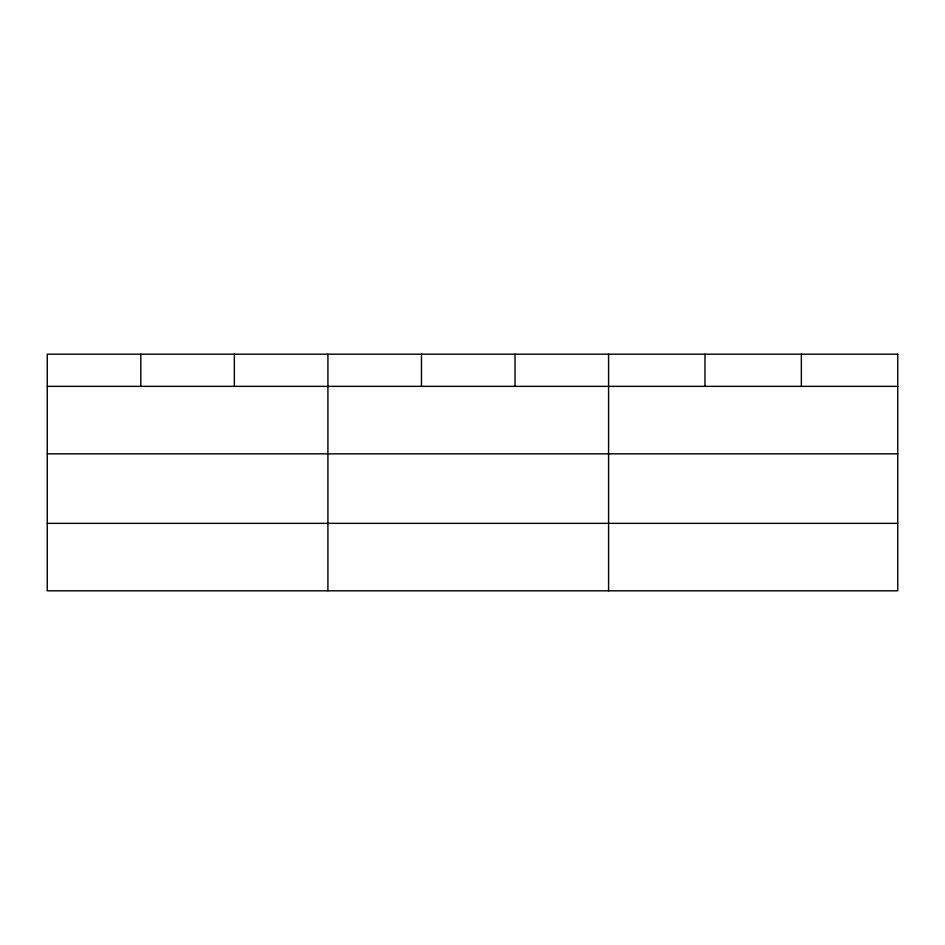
<?xml version="1.0" encoding="UTF-8"?>
<svg xmlns="http://www.w3.org/2000/svg" width="945" height="945" viewBox="0 0 945 945"><rect width="100%" height="100%" fill="white"/><g stroke="black" fill="none" stroke-linecap="round" stroke-linejoin="round"><path stroke-width="1.42" d="M47.25 386.363L897.75 386.363M47.25 453.836L897.75 453.836M47.25 523.341L897.75 523.341M801.36 354.186L801.36 386.363M704.97 354.186L704.97 386.363M608.58 354.186L608.58 590.814M515.025 354.186L515.025 386.363M421.47 354.186L421.47 386.363M327.915 354.186L327.915 590.814M234.36 354.186L234.36 386.363M140.805 354.186L140.805 386.363M897.75 354.186L47.25 354.186L47.25 590.814L897.75 590.814L897.75 354.186"/></g></svg>
